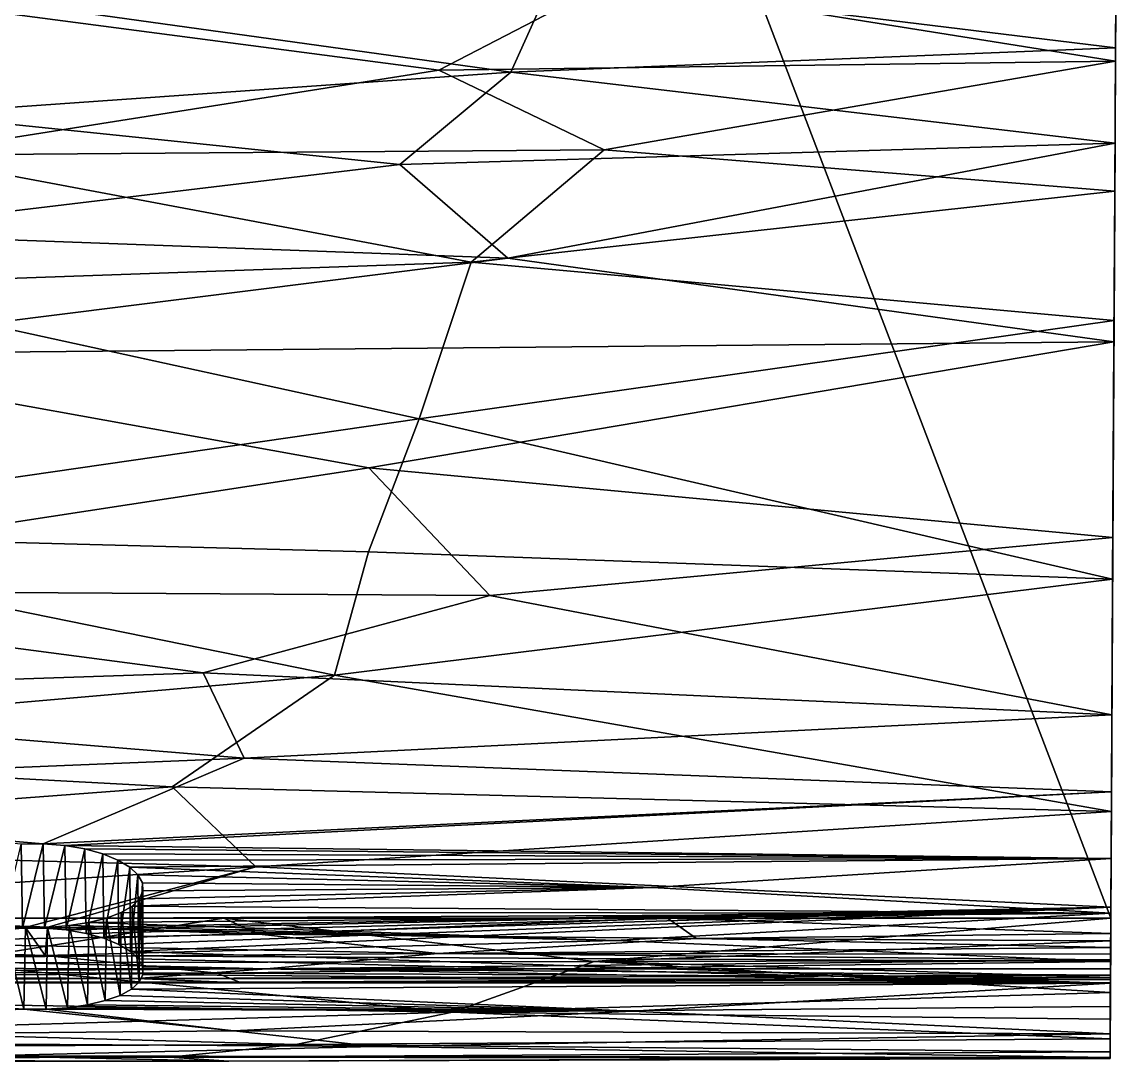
# Model space of a CAD drawing. Extents: x 4857 to 5181, y 3876 to 4195.
# Drawn here: x 4947.2 to 5017.6, y 3877.3 to 3944.2 of the extents above; entities that cross this region are included whole.
import ezdxf

# ---------------------------------------------------------------- set-up
doc = ezdxf.new("R2010")
doc.units = 0
doc.header["$MEASUREMENT"] = 0
doc.layers.add('STL2DXF', color=7, linetype='Continuous')

msp = doc.modelspace()

# ---------------------------------------------------------------- linework, layer by layer
at = {"layer": 'STL2DXF'}
for points in [[(5018.902, 4185.536, 12), (4903.137, 4185.536, 12), (5017.276, 3886.536, 12)], [(5017.276, 3886.536, 12), (4903.137, 4185.536, 12), (4903.137, 3886.536, 12)], [(5018.902, 4185.536, 0), (5017.276, 3886.536, 0), (4903.137, 4185.536, 0)], [(4903.137, 4185.536, 0), (5017.276, 3886.536, 0), (4903.137, 3886.536, 0)], [(5017.276, 3886.536, 0), (5018.902, 4185.536, 0), (5017.276, 3886.536, 0.507)], [(5017.276, 3886.536, 0.507), (5018.902, 4185.536, 0), (5018.902, 4185.536, 0.507)], [(5017.276, 3886.536, 0.507), (5018.902, 4185.536, 0.507), (5017.276, 3886.536, 5.507)], [(5017.276, 3886.536, 5.507), (5018.902, 4185.536, 0.507), (5018.902, 4185.536, 5.507)], [(5017.276, 3886.536, 5.507), (5018.902, 4185.536, 5.507), (5017.276, 3886.536, 12)], [(5017.276, 3886.536, 12), (5018.902, 4185.536, 5.507), (5018.902, 4185.536, 12)], [(5017.628, 3951.394, 145.214), (4985.139, 3946.908, 141.204), (5017.576, 3941.724, 135.649)], [(4981.366, 3947.023, 134.111), (5017.613, 3948.477, 135.64), (5017.581, 3942.573, 128.917)], [(4978.669, 3941.002, 127.027), (4945.436, 3945.624, 132.587), (4981.366, 3947.023, 134.111)], [(4974.043, 3941.134, 135.017), (4985.139, 3946.908, 141.204), (4945.922, 3944.837, 139.131)], [(4974.043, 3941.134, 135.017), (5017.576, 3941.724, 135.649), (4985.139, 3946.908, 141.204)], [(4981.366, 3947.023, 134.111), (5017.581, 3942.573, 128.917), (4978.669, 3941.002, 127.027)], [(4940.201, 3938.312, 123.632), (4945.436, 3945.624, 132.587), (4978.669, 3941.002, 127.027)], [(4945.922, 3944.837, 139.131), (4939.459, 3935.664, 128.385), (4974.043, 3941.134, 135.017)], [(4978.669, 3941.002, 127.027), (5017.581, 3942.573, 128.917), (5017.547, 3936.431, 121.026)], [(5017.53, 3933.341, 125.245), (5017.547, 3936.431, 121.026), (5017.581, 3942.573, 128.917)], [(5017.53, 3933.341, 125.245), (5017.581, 3942.573, 128.917), (5017.576, 3941.724, 135.649)], [(4984.676, 3936.006, 128.763), (5017.576, 3941.724, 135.649), (4974.043, 3941.134, 135.017)], [(4984.676, 3936.006, 128.763), (5017.53, 3933.341, 125.245), (5017.576, 3941.724, 135.649)], [(4974.043, 3941.134, 135.017), (4939.459, 3935.664, 128.385), (4984.676, 3936.006, 128.763)], [(4971.528, 3935.059, 119.225), (4940.201, 3938.312, 123.632), (4978.669, 3941.002, 127.027)], [(4978.669, 3941.002, 127.027), (5017.547, 3936.431, 121.026), (4971.528, 3935.059, 119.225)], [(4934.708, 3930.637, 113.036), (4940.201, 3938.312, 123.632), (4971.528, 3935.059, 119.225)], [(4984.676, 3936.006, 128.763), (4939.459, 3935.664, 128.385), (4976.117, 3928.777, 119.04)], [(4971.528, 3935.059, 119.225), (5017.547, 3936.431, 121.026), (4978.482, 3929.041, 110.626)], [(4976.117, 3928.777, 119.04), (5017.53, 3933.341, 125.245), (4984.676, 3936.006, 128.763)], [(5017.547, 3936.431, 121.026), (5017.478, 3923.656, 102.36), (4978.482, 3929.041, 110.626)], [(5017.485, 3925.018, 113.54), (5017.478, 3923.656, 102.36), (5017.547, 3936.431, 121.026)], [(5017.485, 3925.018, 113.54), (5017.547, 3936.431, 121.026), (5017.53, 3933.341, 125.245)], [(4976.117, 3928.777, 119.04), (4939.459, 3935.664, 128.385), (4933.502, 3927.268, 116.955)], [(4971.528, 3935.059, 119.225), (4978.482, 3929.041, 110.626), (4934.708, 3930.637, 113.036)], [(4976.117, 3928.777, 119.04), (5017.485, 3925.018, 113.54), (5017.53, 3933.341, 125.245)], [(4934.708, 3930.637, 113.036), (4978.482, 3929.041, 110.626), (4929.116, 3922.826, 101.21)], [(4929.116, 3922.826, 101.21), (4978.482, 3929.041, 110.626), (5017.478, 3923.656, 102.36)], [(4976.117, 3928.777, 119.04), (4933.502, 3927.268, 116.955), (4972.773, 3918.687, 103.941)], [(4972.773, 3918.687, 103.941), (5017.485, 3925.018, 113.54), (4976.117, 3928.777, 119.04)], [(4972.773, 3918.687, 103.941), (4933.502, 3927.268, 116.955), (4922.192, 3911.375, 92.09)], [(4972.773, 3918.687, 103.941), (5017.395, 3908.363, 86.742), (5017.485, 3925.018, 113.54)], [(5017.395, 3908.363, 86.742), (5017.478, 3923.656, 102.36), (5017.485, 3925.018, 113.54)], [(4929.116, 3922.826, 101.21), (5017.478, 3923.656, 102.36), (4969.525, 3915.531, 89.205)], [(4969.525, 3915.531, 89.205), (5017.478, 3923.656, 102.36), (5017.409, 3911.061, 81.38)], [(5017.395, 3908.363, 86.742), (5017.409, 3911.061, 81.38), (5017.478, 3923.656, 102.36)], [(4969.525, 3915.531, 89.205), (4918.279, 3907.689, 75.507), (4929.116, 3922.826, 101.21)], [(4922.192, 3911.375, 92.09), (4969.502, 3910.12, 89.866), (4972.773, 3918.687, 103.941)], [(4972.773, 3918.687, 103.941), (4969.502, 3910.12, 89.866), (5017.395, 3908.363, 86.742)], [(4977.314, 3907.321, 74.718), (4918.279, 3907.689, 75.507), (4969.525, 3915.531, 89.205)], [(4969.525, 3915.531, 89.205), (5017.409, 3911.061, 81.38), (4977.314, 3907.321, 74.718)], [(4912.238, 3897.402, 66.777), (4967.315, 3902.186, 75.758), (4922.192, 3911.375, 92.09)], [(4922.192, 3911.375, 92.09), (4967.315, 3902.186, 75.758), (4969.502, 3910.12, 89.866)], [(4977.314, 3907.321, 74.718), (5017.409, 3911.061, 81.38), (5017.347, 3899.639, 59.908)], [(5017.313, 3893.413, 58.575), (5017.347, 3899.639, 59.908), (5017.409, 3911.061, 81.38)], [(5017.313, 3893.413, 58.575), (5017.409, 3911.061, 81.38), (5017.395, 3908.363, 86.742)], [(4967.315, 3902.186, 75.758), (5017.395, 3908.363, 86.742), (4969.502, 3910.12, 89.866)], [(4967.315, 3902.186, 75.758), (5017.313, 3893.413, 58.575), (5017.395, 3908.363, 86.742)], [(4913.356, 3900.812, 62.45), (4918.279, 3907.689, 75.507), (4958.875, 3902.346, 65.368)], [(4958.875, 3902.346, 65.368), (4918.279, 3907.689, 75.507), (4977.314, 3907.321, 74.718)], [(4977.314, 3907.321, 74.718), (5017.347, 3899.639, 59.908), (4958.875, 3902.346, 65.368)], [(4912.238, 3897.402, 66.777), (4956.872, 3894.993, 61.913), (4967.315, 3902.186, 75.758)], [(4958.875, 3902.346, 65.368), (4961.511, 3896.837, 54.268), (4913.356, 3900.812, 62.45)], [(4956.872, 3894.993, 61.913), (5017.313, 3893.413, 58.575), (4967.315, 3902.186, 75.758)], [(4958.875, 3902.346, 65.368), (5017.347, 3899.639, 59.908), (4961.511, 3896.837, 54.268)], [(4913.356, 3900.812, 62.45), (4961.511, 3896.837, 54.268), (4908.978, 3894.696, 49.803)], [(5017.347, 3899.639, 59.908), (5017.32, 3894.68, 49.556), (4961.511, 3896.837, 54.268)], [(5017.313, 3893.413, 58.575), (5017.32, 3894.68, 49.556), (5017.347, 3899.639, 59.908)], [(4907.907, 3891.317, 54.399), (4956.872, 3894.993, 61.913), (4912.238, 3897.402, 66.777)], [(4908.978, 3894.696, 49.803), (4961.511, 3896.837, 54.268), (4948.574, 3891.331, 42.142)], [(4961.511, 3896.837, 54.268), (5017.32, 3894.68, 49.556), (4948.574, 3891.331, 42.142)], [(4962.261, 3889.857, 51.144), (4956.872, 3894.993, 61.913), (4907.907, 3891.317, 54.399)], [(4908.978, 3894.696, 49.803), (4948.574, 3891.331, 42.142), (4947.158, 3891.317, 42.113)], [(4948.574, 3891.331, 42.142), (5017.32, 3894.68, 49.556), (4949.966, 3891.223, 41.886)], [(4949.966, 3891.223, 41.886), (5017.32, 3894.68, 49.556), (5017.297, 3890.388, 39.766)], [(4962.261, 3889.857, 51.144), (5017.313, 3893.413, 58.575), (4956.872, 3894.993, 61.913)], [(5017.28, 3887.256, 45.189), (5017.297, 3890.388, 39.766), (5017.32, 3894.68, 49.556)], [(5017.28, 3887.256, 45.189), (5017.32, 3894.68, 49.556), (5017.313, 3893.413, 58.575)], [(5017.28, 3887.256, 45.189), (5017.313, 3893.413, 58.575), (4962.261, 3889.857, 51.144)], [(4907.907, 3891.317, 54.399), (4904.181, 3886.071, 42.627), (4962.261, 3889.857, 51.144)], [(4945.878, 3885.773, 41.832), (4947.158, 3891.317, 42.113), (4947.257, 3885.896, 42.124)], [(4947.257, 3885.896, 42.124), (4947.158, 3891.317, 42.113), (4948.574, 3891.331, 42.142)], [(4947.257, 3885.896, 42.124), (4948.574, 3891.331, 42.142), (4948.672, 3885.901, 42.133)], [(4948.672, 3885.901, 42.133), (4948.574, 3891.331, 42.142), (4949.966, 3891.223, 41.886)], [(4948.672, 3885.901, 42.133), (4949.966, 3891.223, 41.886), (4950.056, 3885.788, 41.859)], [(4950.056, 3885.788, 41.859), (4949.966, 3891.223, 41.886), (4951.265, 3891.002, 41.362)], [(4949.966, 3891.223, 41.886), (5017.297, 3890.388, 39.766), (4951.265, 3891.002, 41.362)], [(4950.056, 3885.788, 41.859), (4951.265, 3891.002, 41.362), (4951.345, 3885.565, 41.319)], [(4951.345, 3885.565, 41.319), (4951.265, 3891.002, 41.362), (4952.422, 3890.682, 40.599)], [(4951.265, 3891.002, 41.362), (5017.297, 3890.388, 39.766), (4952.422, 3890.682, 40.599)], [(4951.345, 3885.565, 41.319), (4952.422, 3890.682, 40.599), (4952.49, 3885.248, 40.543)], [(4952.49, 3885.248, 40.543), (4952.422, 3890.682, 40.599), (4953.392, 3890.283, 39.64)], [(4952.422, 3890.682, 40.599), (5017.297, 3890.388, 39.766), (4953.392, 3890.283, 39.64)], [(4952.49, 3885.248, 40.543), (4953.392, 3890.283, 39.64), (4953.447, 3884.855, 39.574)], [(4953.392, 3890.283, 39.64), (5017.297, 3890.388, 39.766), (4954.151, 3889.825, 38.524)], [(4953.447, 3884.855, 39.574), (4953.392, 3890.283, 39.64), (4954.151, 3889.825, 38.524)], [(4954.151, 3889.825, 38.524), (5017.297, 3890.388, 39.766), (4987.766, 3888.525, 35.196)], [(5017.297, 3890.388, 39.766), (5017.278, 3886.866, 30.704), (4987.766, 3888.525, 35.196)], [(5017.253, 3882.361, 32.949), (5017.278, 3886.866, 30.704), (5017.297, 3890.388, 39.766)], [(5017.253, 3882.361, 32.949), (5017.297, 3890.388, 39.766), (5017.28, 3887.256, 45.189)], [(4947.257, 3885.896, 42.124), (4962.261, 3889.857, 51.144), (4904.181, 3886.071, 42.627)], [(4948.672, 3885.901, 42.133), (4962.261, 3889.857, 51.144), (4947.257, 3885.896, 42.124)], [(4948.672, 3885.901, 42.133), (5017.28, 3887.256, 45.189), (4962.261, 3889.857, 51.144)], [(4953.447, 3884.855, 39.574), (4954.151, 3889.825, 38.524), (4954.191, 3884.406, 38.449)], [(4954.191, 3884.406, 38.449), (4954.151, 3889.825, 38.524), (4954.677, 3889.329, 37.297)], [(4954.151, 3889.825, 38.524), (4987.766, 3888.525, 35.196), (4954.677, 3889.329, 37.297)], [(4954.191, 3884.406, 38.449), (4954.677, 3889.329, 37.297), (4954.703, 3883.92, 37.215)], [(4954.703, 3883.92, 37.215), (4954.677, 3889.329, 37.297), (4954.96, 3888.813, 35.996)], [(4954.677, 3889.329, 37.297), (4987.766, 3888.525, 35.196), (4954.96, 3888.813, 35.996)], [(4954.703, 3883.92, 37.215), (4954.96, 3888.813, 35.996), (4954.97, 3883.417, 35.911)], [(4954.97, 3883.417, 35.911), (4954.96, 3888.813, 35.996), (4954.992, 3888.296, 34.668)], [(4954.96, 3888.813, 35.996), (4987.766, 3888.525, 35.196), (4954.992, 3888.296, 34.668)], [(4954.771, 3887.794, 33.353), (4987.766, 3888.525, 35.196), (4954.3, 3887.325, 32.093)], [(4954.3, 3887.325, 32.093), (4987.766, 3888.525, 35.196), (5017.278, 3886.866, 30.704)], [(4954.992, 3888.296, 34.668), (4987.766, 3888.525, 35.196), (4954.771, 3887.794, 33.353)], [(4954.985, 3882.914, 34.579), (4954.992, 3888.296, 34.668), (4954.771, 3887.794, 33.353)], [(4954.97, 3883.417, 35.911), (4954.992, 3888.296, 34.668), (4954.985, 3882.914, 34.579)], [(4954.746, 3882.429, 33.261), (4954.771, 3887.794, 33.353), (4954.3, 3887.325, 32.093)], [(4954.985, 3882.914, 34.579), (4954.771, 3887.794, 33.353), (4954.746, 3882.429, 33.261)], [(4950.056, 3885.788, 41.859), (5017.28, 3887.256, 45.189), (4948.672, 3885.901, 42.133)], [(4951.345, 3885.565, 41.319), (5017.28, 3887.256, 45.189), (4950.056, 3885.788, 41.859)], [(4952.49, 3885.248, 40.543), (5017.28, 3887.256, 45.189), (4951.345, 3885.565, 41.319)], [(4952.653, 3886.544, 29.927), (5017.278, 3886.866, 30.704), (4951.526, 3886.26, 29.112)], [(4951.526, 3886.26, 29.112), (5017.278, 3886.866, 30.704), (4985.388, 3885.102, 25.526)], [(4953.447, 3884.855, 39.574), (5017.28, 3887.256, 45.189), (4952.49, 3885.248, 40.543)], [(4953.526, 3881.573, 30.856), (4953.588, 3886.904, 30.937), (4952.653, 3886.544, 29.927)], [(4953.588, 3886.904, 30.937), (5017.278, 3886.866, 30.704), (4952.653, 3886.544, 29.927)], [(4954.191, 3884.406, 38.449), (5017.28, 3887.256, 45.189), (4953.447, 3884.855, 39.574)], [(4954.256, 3881.976, 32.004), (4953.588, 3886.904, 30.937), (4953.526, 3881.573, 30.856)], [(4954.256, 3881.976, 32.004), (4954.3, 3887.325, 32.093), (4953.588, 3886.904, 30.937)], [(4954.3, 3887.325, 32.093), (5017.278, 3886.866, 30.704), (4953.588, 3886.904, 30.937)], [(4954.191, 3884.406, 38.449), (5017.253, 3882.361, 32.949), (5017.28, 3887.256, 45.189)], [(4954.746, 3882.429, 33.261), (4954.3, 3887.325, 32.093), (4954.256, 3881.976, 32.004)], [(5017.278, 3886.866, 30.704), (5017.261, 3883.747, 20.69), (4985.388, 3885.102, 25.526)], [(5017.235, 3879.103, 22.706), (5017.261, 3883.747, 20.69), (5017.278, 3886.866, 30.704)], [(5017.235, 3879.103, 22.706), (5017.278, 3886.866, 30.704), (5017.253, 3882.361, 32.949)], [(4947.443, 3885.941, 28.188), (4902.497, 3885.642, 27.382), (4946.05, 3886.027, 28.445)], [(4903.137, 3886.536, 0.507), (4960.206, 3886.536, 0.507), (4903.133, 3886.53, 0.507)], [(4903.133, 3886.53, 0.507), (4960.206, 3886.536, 0.507), (4942.024, 3883.656, 0.943)], [(4960.206, 3886.536, 5.507), (5017.276, 3886.536, 12), (4903.137, 3886.536, 12)], [(4960.206, 3886.536, 5.507), (4903.137, 3886.536, 12), (4931.671, 3886.536, 5.507)], [(5017.276, 3886.536, 0), (4960.206, 3886.536, 0.507), (4903.137, 3886.536, 0)], [(4903.137, 3886.536, 0), (4960.206, 3886.536, 0.507), (4903.137, 3886.536, 0.507)], [(4947.257, 3885.896, 42.124), (4904.181, 3886.071, 42.627), (4945.878, 3885.773, 41.832)], [(4962.487, 3885.51, 5.614), (4960.206, 3886.536, 5.507), (4931.671, 3886.536, 5.507)], [(4931.671, 3886.536, 5.507), (4936.036, 3884.997, 5.769), (4962.487, 3885.51, 5.614)], [(4942.024, 3883.656, 0.943), (4960.206, 3886.536, 0.507), (4984.036, 3883.751, 0.914)], [(4947.343, 3880.679, 28.197), (4946.05, 3886.027, 28.445), (4945.956, 3880.768, 28.473)], [(4947.343, 3880.679, 28.197), (4947.443, 3885.941, 28.188), (4946.05, 3886.027, 28.445)], [(4950.146, 3880.779, 28.498), (4950.245, 3886.06, 28.531), (4948.863, 3885.952, 28.217)], [(4950.245, 3886.06, 28.531), (4985.388, 3885.102, 25.526), (4948.863, 3885.952, 28.217)], [(4951.435, 3880.964, 29.06), (4950.245, 3886.06, 28.531), (4950.146, 3880.779, 28.498)], [(4951.435, 3880.964, 29.06), (4951.526, 3886.26, 29.112), (4950.245, 3886.06, 28.531)], [(4951.526, 3886.26, 29.112), (4985.388, 3885.102, 25.526), (4950.245, 3886.06, 28.531)], [(4952.575, 3881.231, 29.858), (4951.526, 3886.26, 29.112), (4951.435, 3880.964, 29.06)], [(4952.575, 3881.231, 29.858), (4952.653, 3886.544, 29.927), (4951.526, 3886.26, 29.112)], [(4953.526, 3881.573, 30.856), (4952.653, 3886.544, 29.927), (4952.575, 3881.231, 29.858)], [(4988.741, 3886.536, 5.507), (5017.276, 3886.536, 12), (4960.206, 3886.536, 5.507)], [(5017.276, 3886.536, 0.507), (4960.206, 3886.536, 0.507), (5017.276, 3886.536, 0)], [(4960.206, 3886.536, 0.507), (5017.276, 3886.536, 0.507), (4984.036, 3883.751, 0.914)], [(4962.487, 3885.51, 5.614), (4988.741, 3886.536, 5.507), (4960.206, 3886.536, 5.507)], [(4990.625, 3885.225, 5.691), (4988.741, 3886.536, 5.507), (4962.487, 3885.51, 5.614)], [(4984.036, 3883.751, 0.914), (5017.276, 3886.536, 0.507), (5017.268, 3885.075, 0.613)], [(5017.276, 3886.536, 5.507), (5017.276, 3886.536, 12), (4988.741, 3886.536, 5.507)], [(5017.276, 3886.536, 5.507), (4988.741, 3886.536, 5.507), (5017.271, 3885.562, 5.604)], [(5017.271, 3885.562, 5.604), (4988.741, 3886.536, 5.507), (4990.625, 3885.225, 5.691)], [(5017.271, 3885.562, 5.604), (5017.245, 3880.856, 2.49), (5017.276, 3886.536, 5.507)], [(5017.276, 3886.536, 5.507), (5017.245, 3880.856, 2.49), (5017.25, 3881.753, 1.833)], [(5017.276, 3886.536, 5.507), (5017.25, 3881.753, 1.833), (5017.255, 3882.732, 1.303)], [(5017.255, 3882.732, 1.303), (5017.261, 3883.811, 0.895), (5017.276, 3886.536, 5.507)], [(5017.276, 3886.536, 5.507), (5017.261, 3883.811, 0.895), (5017.268, 3885.075, 0.613)], [(5017.276, 3886.536, 5.507), (5017.268, 3885.075, 0.613), (5017.276, 3886.536, 0.507)], [(4948.704, 3884.147, 22.36), (4900.715, 3883.154, 18.426), (4902.497, 3885.642, 27.382)], [(4947.443, 3885.941, 28.188), (4948.704, 3884.147, 22.36), (4902.497, 3885.642, 27.382)], [(4962.487, 3885.51, 5.614), (4936.036, 3884.997, 5.769), (4973.981, 3884.278, 6.154)], [(4948.761, 3880.683, 28.205), (4947.443, 3885.941, 28.188), (4947.343, 3880.679, 28.197)], [(4948.761, 3880.683, 28.205), (4948.863, 3885.952, 28.217), (4947.443, 3885.941, 28.188)], [(4948.863, 3885.952, 28.217), (4948.704, 3884.147, 22.36), (4947.443, 3885.941, 28.188)], [(4948.863, 3885.952, 28.217), (4985.388, 3885.102, 25.526), (4948.704, 3884.147, 22.36)], [(4950.146, 3880.779, 28.498), (4948.863, 3885.952, 28.217), (4948.761, 3880.683, 28.205)], [(4962.487, 3885.51, 5.614), (4973.981, 3884.278, 6.154), (4990.625, 3885.225, 5.691)], [(4990.625, 3885.225, 5.691), (5017.268, 3885.092, 5.736), (5017.271, 3885.562, 5.604)], [(5017.245, 3880.856, 2.49), (5017.271, 3885.562, 5.604), (5017.241, 3880.05, 3.266)], [(5017.241, 3880.05, 3.266), (5017.271, 3885.562, 5.604), (5017.268, 3885.092, 5.736)], [(4936.036, 3884.997, 5.769), (4934.656, 3883.971, 6.395), (4973.981, 3884.278, 6.154)], [(4985.388, 3885.102, 25.526), (5017.261, 3883.747, 20.69), (4948.704, 3884.147, 22.36)], [(4973.981, 3884.278, 6.154), (5017.266, 3884.647, 5.931), (4990.625, 3885.225, 5.691)], [(4973.981, 3884.278, 6.154), (5017.263, 3884.235, 6.19), (5017.266, 3884.647, 5.931)], [(4984.036, 3883.751, 0.914), (5017.268, 3885.075, 0.613), (5017.261, 3883.811, 0.895)], [(4990.625, 3885.225, 5.691), (5017.266, 3884.647, 5.931), (5017.268, 3885.092, 5.736)], [(5017.241, 3880.05, 3.266), (5017.268, 3885.092, 5.736), (5017.233, 3878.772, 5.089)], [(5017.233, 3878.772, 5.089), (5017.268, 3885.092, 5.736), (5017.266, 3884.647, 5.931)], [(5017.233, 3878.772, 5.089), (5017.266, 3884.647, 5.931), (5017.263, 3884.235, 6.19)], [(4959.782, 3883, 17.515), (4900.715, 3883.154, 18.426), (4948.704, 3884.147, 22.36)], [(4934.656, 3883.971, 6.395), (4900.875, 3883.376, 7.079), (4962.951, 3883.273, 7.262)], [(4973.981, 3884.278, 6.154), (4934.656, 3883.971, 6.395), (4962.951, 3883.273, 7.262)], [(4948.704, 3884.147, 22.36), (5017.261, 3883.747, 20.69), (4959.782, 3883, 17.515)], [(4954.703, 3883.92, 37.215), (5017.253, 3882.361, 32.949), (4954.191, 3884.406, 38.449)], [(4954.97, 3883.417, 35.911), (5017.253, 3882.361, 32.949), (4954.703, 3883.92, 37.215)], [(4962.951, 3883.273, 7.262), (5017.261, 3883.869, 6.504), (4973.981, 3884.278, 6.154)], [(4973.981, 3884.278, 6.154), (5017.261, 3883.869, 6.504), (5017.263, 3884.235, 6.19)], [(5017.263, 3884.235, 6.19), (5017.261, 3883.869, 6.504), (5017.233, 3878.772, 5.089)], [(4962.951, 3883.273, 7.262), (4900.875, 3883.376, 7.079), (4900.551, 3882.924, 7.936)], [(4962.951, 3883.273, 7.262), (4900.551, 3882.924, 7.936), (4954.594, 3882.658, 8.797)], [(4974.917, 3880.486, 2.814), (4932.968, 3881.162, 2.236), (4942.024, 3883.656, 0.943)], [(4974.917, 3880.486, 2.814), (4942.024, 3883.656, 0.943), (4984.036, 3883.751, 0.914)], [(4954.594, 3882.658, 8.797), (5017.256, 3882.866, 8.169), (4962.951, 3883.273, 7.262)], [(4954.985, 3882.914, 34.579), (5017.253, 3882.361, 32.949), (4954.97, 3883.417, 35.911)], [(4959.782, 3883, 17.515), (5017.261, 3883.747, 20.69), (5017.255, 3882.712, 15.703)], [(4962.951, 3883.273, 7.262), (5017.258, 3883.277, 7.276), (5017.261, 3883.869, 6.504)], [(4962.951, 3883.273, 7.262), (5017.256, 3882.866, 8.169), (5017.258, 3883.277, 7.276)], [(4984.036, 3883.751, 0.914), (5017.25, 3881.753, 1.833), (4974.917, 3880.486, 2.814)], [(5017.261, 3883.811, 0.895), (5017.255, 3882.732, 1.303), (4984.036, 3883.751, 0.914)], [(4984.036, 3883.751, 0.914), (5017.255, 3882.732, 1.303), (5017.25, 3881.753, 1.833)], [(5017.227, 3877.564, 14.923), (5017.255, 3882.712, 15.703), (5017.261, 3883.747, 20.69)], [(5017.227, 3877.564, 14.923), (5017.261, 3883.747, 20.69), (5017.235, 3879.103, 22.706)], [(5017.233, 3878.772, 5.089), (5017.261, 3883.869, 6.504), (5017.229, 3877.938, 7.171)], [(5017.229, 3877.938, 7.171), (5017.261, 3883.869, 6.504), (5017.258, 3883.277, 7.276)], [(5017.229, 3877.938, 7.171), (5017.258, 3883.277, 7.276), (5017.256, 3882.866, 8.169)], [(4961.208, 3882.425, 13.518), (4900.121, 3882.323, 11.522), (4900.26, 3882.517, 14.692)], [(4954.594, 3882.658, 8.797), (4900.319, 3882.6, 8.967), (4900.177, 3882.401, 10.165)], [(4954.594, 3882.658, 8.797), (4900.177, 3882.401, 10.165), (4961.33, 3882.377, 10.7)], [(4959.782, 3883, 17.515), (4900.26, 3882.517, 14.692), (4900.715, 3883.154, 18.426)], [(4961.208, 3882.425, 13.518), (4900.26, 3882.517, 14.692), (4959.782, 3883, 17.515)], [(4954.594, 3882.658, 8.797), (4900.551, 3882.924, 7.936), (4900.319, 3882.6, 8.967)], [(4954.594, 3882.658, 8.797), (5017.254, 3882.602, 9.121), (5017.256, 3882.866, 8.169)], [(4961.33, 3882.377, 10.7), (5017.254, 3882.602, 9.121), (4954.594, 3882.658, 8.797)], [(4954.746, 3882.429, 33.261), (5017.253, 3882.361, 32.949), (4954.985, 3882.914, 34.579)], [(4959.782, 3883, 17.515), (5017.255, 3882.712, 15.703), (4961.208, 3882.425, 13.518)], [(4961.208, 3882.425, 13.518), (5017.255, 3882.712, 15.703), (5017.253, 3882.375, 11.209)], [(4961.33, 3882.377, 10.7), (5017.253, 3882.375, 11.209), (5017.254, 3882.602, 9.121)], [(5017.229, 3877.938, 7.171), (5017.256, 3882.866, 8.169), (5017.227, 3877.499, 9.38)], [(5017.227, 3877.499, 9.38), (5017.256, 3882.866, 8.169), (5017.254, 3882.602, 9.121)], [(5017.227, 3877.564, 14.923), (5017.253, 3882.375, 11.209), (5017.255, 3882.712, 15.703)], [(5017.227, 3877.499, 9.38), (5017.254, 3882.602, 9.121), (5017.253, 3882.375, 11.209)], [(4961.33, 3882.377, 10.7), (4900.121, 3882.323, 11.522), (4961.208, 3882.425, 13.518)], [(4961.33, 3882.377, 10.7), (4900.177, 3882.401, 10.165), (4900.121, 3882.323, 11.522)], [(4953.526, 3881.573, 30.856), (4986.485, 3880.557, 27.738), (4954.256, 3881.976, 32.004)], [(4954.256, 3881.976, 32.004), (5017.253, 3882.361, 32.949), (4954.746, 3882.429, 33.261)], [(4986.485, 3880.557, 27.738), (5017.253, 3882.361, 32.949), (4954.256, 3881.976, 32.004)], [(4961.208, 3882.425, 13.518), (5017.253, 3882.375, 11.209), (4961.33, 3882.377, 10.7)], [(4986.485, 3880.557, 27.738), (5017.235, 3879.103, 22.706), (5017.253, 3882.361, 32.949)], [(5017.227, 3877.499, 9.38), (5017.253, 3882.375, 11.209), (5017.227, 3877.564, 14.923)], [(4933.637, 3879.29, 4.208), (4932.968, 3881.162, 2.236), (4974.917, 3880.486, 2.814)], [(4951.435, 3880.964, 29.06), (4986.485, 3880.557, 27.738), (4952.575, 3881.231, 29.858)], [(4952.575, 3881.231, 29.858), (4986.485, 3880.557, 27.738), (4953.526, 3881.573, 30.856)], [(4974.917, 3880.486, 2.814), (5017.25, 3881.753, 1.833), (5017.245, 3880.856, 2.49)], [(4945.956, 3880.768, 28.473), (4899.011, 3878.73, 21.509), (4947.343, 3880.679, 28.197)], [(4947.343, 3880.679, 28.197), (4899.011, 3878.73, 21.509), (4960.855, 3879.29, 23.53)], [(4974.917, 3880.486, 2.814), (4964.838, 3878.413, 5.806), (4933.637, 3879.29, 4.208)], [(4947.343, 3880.679, 28.197), (4960.855, 3879.29, 23.53), (4948.761, 3880.683, 28.205)], [(4948.761, 3880.683, 28.205), (4986.485, 3880.557, 27.738), (4950.146, 3880.779, 28.498)], [(4948.761, 3880.683, 28.205), (4960.855, 3879.29, 23.53), (4986.485, 3880.557, 27.738)], [(4950.146, 3880.779, 28.498), (4986.485, 3880.557, 27.738), (4951.435, 3880.964, 29.06)], [(4960.855, 3879.29, 23.53), (5017.235, 3879.103, 22.706), (4986.485, 3880.557, 27.738)], [(4974.917, 3880.486, 2.814), (5017.233, 3878.772, 5.089), (4964.838, 3878.413, 5.806)], [(4974.917, 3880.486, 2.814), (5017.245, 3880.856, 2.49), (5017.241, 3880.05, 3.266)], [(5017.241, 3880.05, 3.266), (5017.233, 3878.772, 5.089), (4974.917, 3880.486, 2.814)], [(4933.637, 3879.29, 4.208), (4964.838, 3878.413, 5.806), (4898.521, 3878.11, 6.529)], [(4899.011, 3878.73, 21.509), (4969.894, 3878.28, 19.369), (4960.855, 3879.29, 23.53)], [(4960.855, 3879.29, 23.53), (4969.894, 3878.28, 19.369), (5017.235, 3879.103, 22.706)], [(4969.894, 3878.28, 19.369), (5017.227, 3877.564, 14.923), (5017.235, 3879.103, 22.706)], [(4964.838, 3878.413, 5.806), (4956.683, 3877.603, 8.532), (4898.521, 3878.11, 6.529)], [(4899.011, 3878.73, 21.509), (4944.693, 3877.672, 16.042), (4969.894, 3878.28, 19.369)], [(4944.693, 3877.672, 16.042), (5017.227, 3877.564, 14.923), (4969.894, 3878.28, 19.369)], [(4964.838, 3878.413, 5.806), (5017.229, 3877.938, 7.171), (4956.683, 3877.603, 8.532)], [(5017.233, 3878.772, 5.089), (5017.229, 3877.938, 7.171), (4964.838, 3878.413, 5.806)], [(4898.063, 3877.337, 12.632), (4960.532, 3877.344, 11.974), (4944.693, 3877.672, 16.042)], [(4898.521, 3878.11, 6.529), (4956.683, 3877.603, 8.532), (4898.132, 3877.45, 9.449)], [(4898.132, 3877.45, 9.449), (4956.683, 3877.603, 8.532), (4960.532, 3877.344, 11.974)], [(4960.532, 3877.344, 11.974), (5017.227, 3877.564, 14.923), (4944.693, 3877.672, 16.042)], [(5017.229, 3877.938, 7.171), (5017.227, 3877.499, 9.38), (4956.683, 3877.603, 8.532)], [(4956.683, 3877.603, 8.532), (5017.227, 3877.499, 9.38), (4960.532, 3877.344, 11.974)], [(5017.227, 3877.499, 9.38), (5017.227, 3877.564, 14.923), (4960.532, 3877.344, 11.974)], [(4898.132, 3877.45, 9.449), (4960.532, 3877.344, 11.974), (4898.063, 3877.337, 12.632)]]:
    msp.add_3dface(points, dxfattribs=at)

doc.saveas('drawing.dxf')
